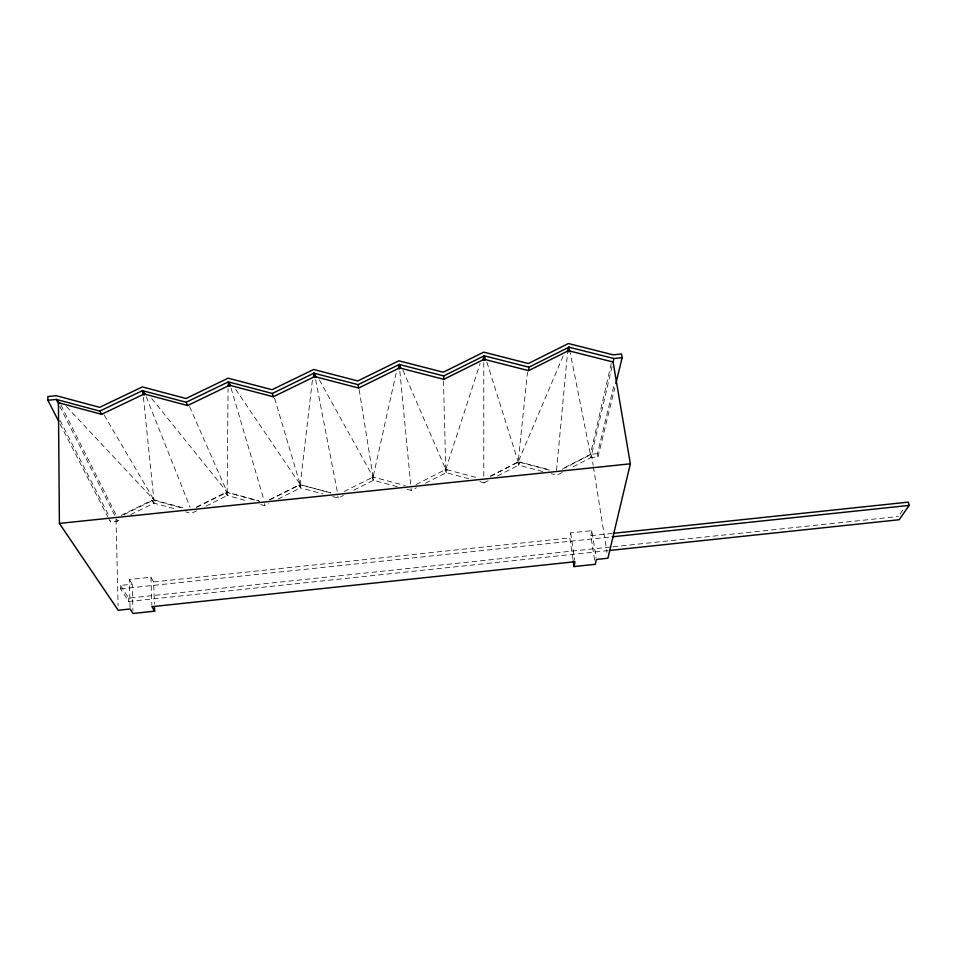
<?xml version="1.0" encoding="UTF-8"?>
<svg xmlns="http://www.w3.org/2000/svg" width="957" height="957" viewBox="0 0 957 957"><rect width="100%" height="100%" fill="white"/><g stroke="black" fill="none" stroke-linecap="round" stroke-linejoin="round"><path stroke-width="0.72" stroke-dasharray="4.79 3.59" d="M479.959 481.682L484.182 482.807L484.182 480.617M196.52 507.449L227.18 492.221L228.053 388.554M206.018 506.109L227.359 495.487L227.383 492.556L259.706 501.372M556.519 470.497L567.573 352.391M490.391 476.167L518.192 461.92L527.474 372.333M497.437 476.012L518.634 465.138L518.897 462.626L519.938 462.087L550.012 470.007M269.934 499.793L300.247 484.613L312.437 379.809M278.068 499.111L300.498 487.867L300.845 484.912L330.5 492.915M573.028 559.534L569.798 537.918L570.635 532.858L591.857 530.621L596.127 558.003M594.632 560.096L590.852 535.693L591.857 530.621M344.161 491.503L373.11 477.029L396.282 372.417M353.851 490.151L373.421 480.27L374.091 477.28L371.89 477.507L373.421 480.27L397.263 486.658M611.272 363.504L590.421 454.396L561.615 469.265M612.073 366.364L590.936 457.602L571.281 467.758M562.489 469.157L590.361 454.754L590.936 457.602L597.969 456.872L597.455 453.666L613.856 385.779M597.969 456.872L614.801 387.86M416.104 484.529L445.759 469.456L480.103 363.457M425.494 483.201L446.141 472.686L447.122 469.672L444.933 469.899L446.141 472.686L468.679 478.691M549.306 470.114L518.192 461.92L563.147 355.92M542.703 471.478L518.634 465.138L519.938 462.087M900.023 514.1L903.348 509.303M562.106 472.507L556.866 475.21L551.196 473.715M490.642 476.215L517.749 462.315L518.897 462.626M484.182 482.807L488.166 480.773M407.084 489.29L411.295 490.427L416.462 487.795M332.605 496.551L338.192 498.059L343.407 495.427M260.699 504.578L264.874 505.715L268.833 503.741M269.264 499.841L298.644 485.139L300.845 484.912M196.58 506.995L225.17 492.783L227.383 492.556M196.675 510.751L191.34 513.407L185.598 511.828M121.264 515.368L151.493 500.463L153.706 500.236L183.086 508.311M124.003 514.591L153.886 499.853L185.455 508.526M108.344 517.893L110.378 521.864L117.591 521.11L121.491 519.184M130.595 514.687L154.005 503.131L176.985 509.447M130.08 607.516L129.327 579.499L150.931 577.215L153.658 581.928L154.4 603.999M608.209 550.598L128.752 601.475L120.594 588.854L120.51 585.433L132.233 584.201L132.963 610.602M153.658 581.928L569.798 537.918M590.852 535.693L611.619 533.492M120.594 588.854L610.674 536.985M120.51 585.433L128.657 598.125L611.583 546.914M613.066 546.758L898.36 516.505M597.455 453.666L590.421 454.396L570.133 352.284M590.361 454.754L591.522 455.065L593.161 465.377M402.957 370.311L445.759 469.456L477.065 477.627M319.375 379.845L373.11 477.029L405.337 485.654M235.685 389.32L300.247 484.613L330.931 492.903M298.644 485.139L300.498 487.867L322.832 493.908M151.673 398.495L227.18 492.221L258.892 500.858M225.17 492.783L227.359 495.487L248.198 501.169M151.493 500.463L154.005 503.131L153.706 500.236M66.428 406.546L153.886 499.853L143.418 397.322M129.327 579.499L132.233 584.201M152.618 500.774L154.005 503.131M104.181 415.039L153.886 499.853M60.1 424.071L107.663 516.577M60.076 420.422L109.636 517.223M59.765 406.33L114.661 515.309M116.539 519.005L117.591 521.11M60.925 404.978L116.18 515.141M226.307 493.094L227.359 495.487M189.582 406.653L227.18 492.221M146.194 396.617L190.096 507.33M486.898 362.129L518.192 461.92M517.749 462.315L518.634 465.138M299.768 485.45L300.498 487.867M274.563 398.22L300.247 484.613M231.08 388.183L263.821 499.578M264.24 503.585L264.874 505.715M315.619 379.678L337.63 493.322M337.773 495.905L338.192 498.059M373.027 477.818L373.421 480.27M593.388 466.849L606.977 552.321M359.174 389.69L373.11 477.029M570.635 532.858L574.738 560.276M411.091 488.249L411.295 490.427M399.847 371.208L410.661 484.182M150.931 577.215L151.852 605.195M446.07 470.21L446.141 472.686M443.462 381.065L445.759 469.456M128.657 598.125L128.752 601.475M116.036 519.448L118.094 605.793M110.354 520.405L110.378 521.864M483.763 362.524L483.775 476.586"/><path stroke-width="1.44" d="M47.874 400.289L56.296 399.428L99.743 411.091L142.473 390.647L145.452 394.32L187.62 405.529L228.316 385.862L230.888 385.599L273.283 396.772L313.477 377.178L316.025 376.914L358.672 388.028L398.339 368.517L400.887 368.266L443.761 379.319L482.914 359.892L484.254 360.239L484.254 355.801L528.922 367.201L568.972 347.176L613.88 358.516L622.158 357.667L621.524 354.006L613.258 354.856L568.398 343.527L528.396 363.528L483.763 352.152L443.235 372.225L398.854 360.801L357.786 380.958L313.645 369.474L272.039 389.714L228.149 378.182L185.993 398.507L142.354 386.927L99.66 407.335L56.26 395.696L47.85 396.545L47.874 400.289L58.736 421.427M228.316 385.862L228.352 381.891L272.302 393.447L313.944 373.17L358.133 384.666L399.248 364.473L443.677 375.922L484.254 355.801L485.462 359.629L528.563 370.646L567.214 351.291L568.972 347.176L569.738 351.04L613.078 361.997L630.34 463.81L607.922 558.218L596.355 559.45L595.29 564.307L574.08 566.568L573.243 560.946M567.214 351.291L568.554 351.638L568.972 347.176M528.563 370.646L528.922 367.201M313.477 377.178L313.944 373.17L316.025 376.914M574.08 566.568L574.954 561.723L151.9 606.678L154.639 611.176L133.047 613.473L130.116 608.987L118.201 610.255L59.394 523.419L58.437 403.675L56.296 399.428L59.717 403.064L101.645 414.333L142.88 394.583L145.452 394.32M398.339 368.517L399.248 364.473L400.887 368.266M613.078 361.997L613.88 358.516M615.853 383.554L622.158 357.667M482.914 359.892L484.254 355.801M613.102 533.336L908.337 502.114L909.15 505.404L899.149 519.735L609.693 550.442M568.554 351.638L569.738 351.04M484.254 360.239L485.462 359.629M142.88 394.583L142.473 390.647L186.16 402.251L228.352 381.891L230.888 385.599M58.437 403.675L59.717 403.064M612.157 536.829L909.15 505.404M59.394 523.419L630.34 463.81M99.743 411.091L101.645 414.333M186.16 402.251L187.62 405.529M142.473 390.647L144.172 394.93M272.302 393.447L273.283 396.772M228.352 381.891L229.632 386.209M313.944 373.17L314.793 377.525M358.133 384.666L358.672 388.028M399.248 364.473L399.667 368.864M154.496 606.87L154.639 611.176M443.677 375.922L443.761 379.319"/></g></svg>
